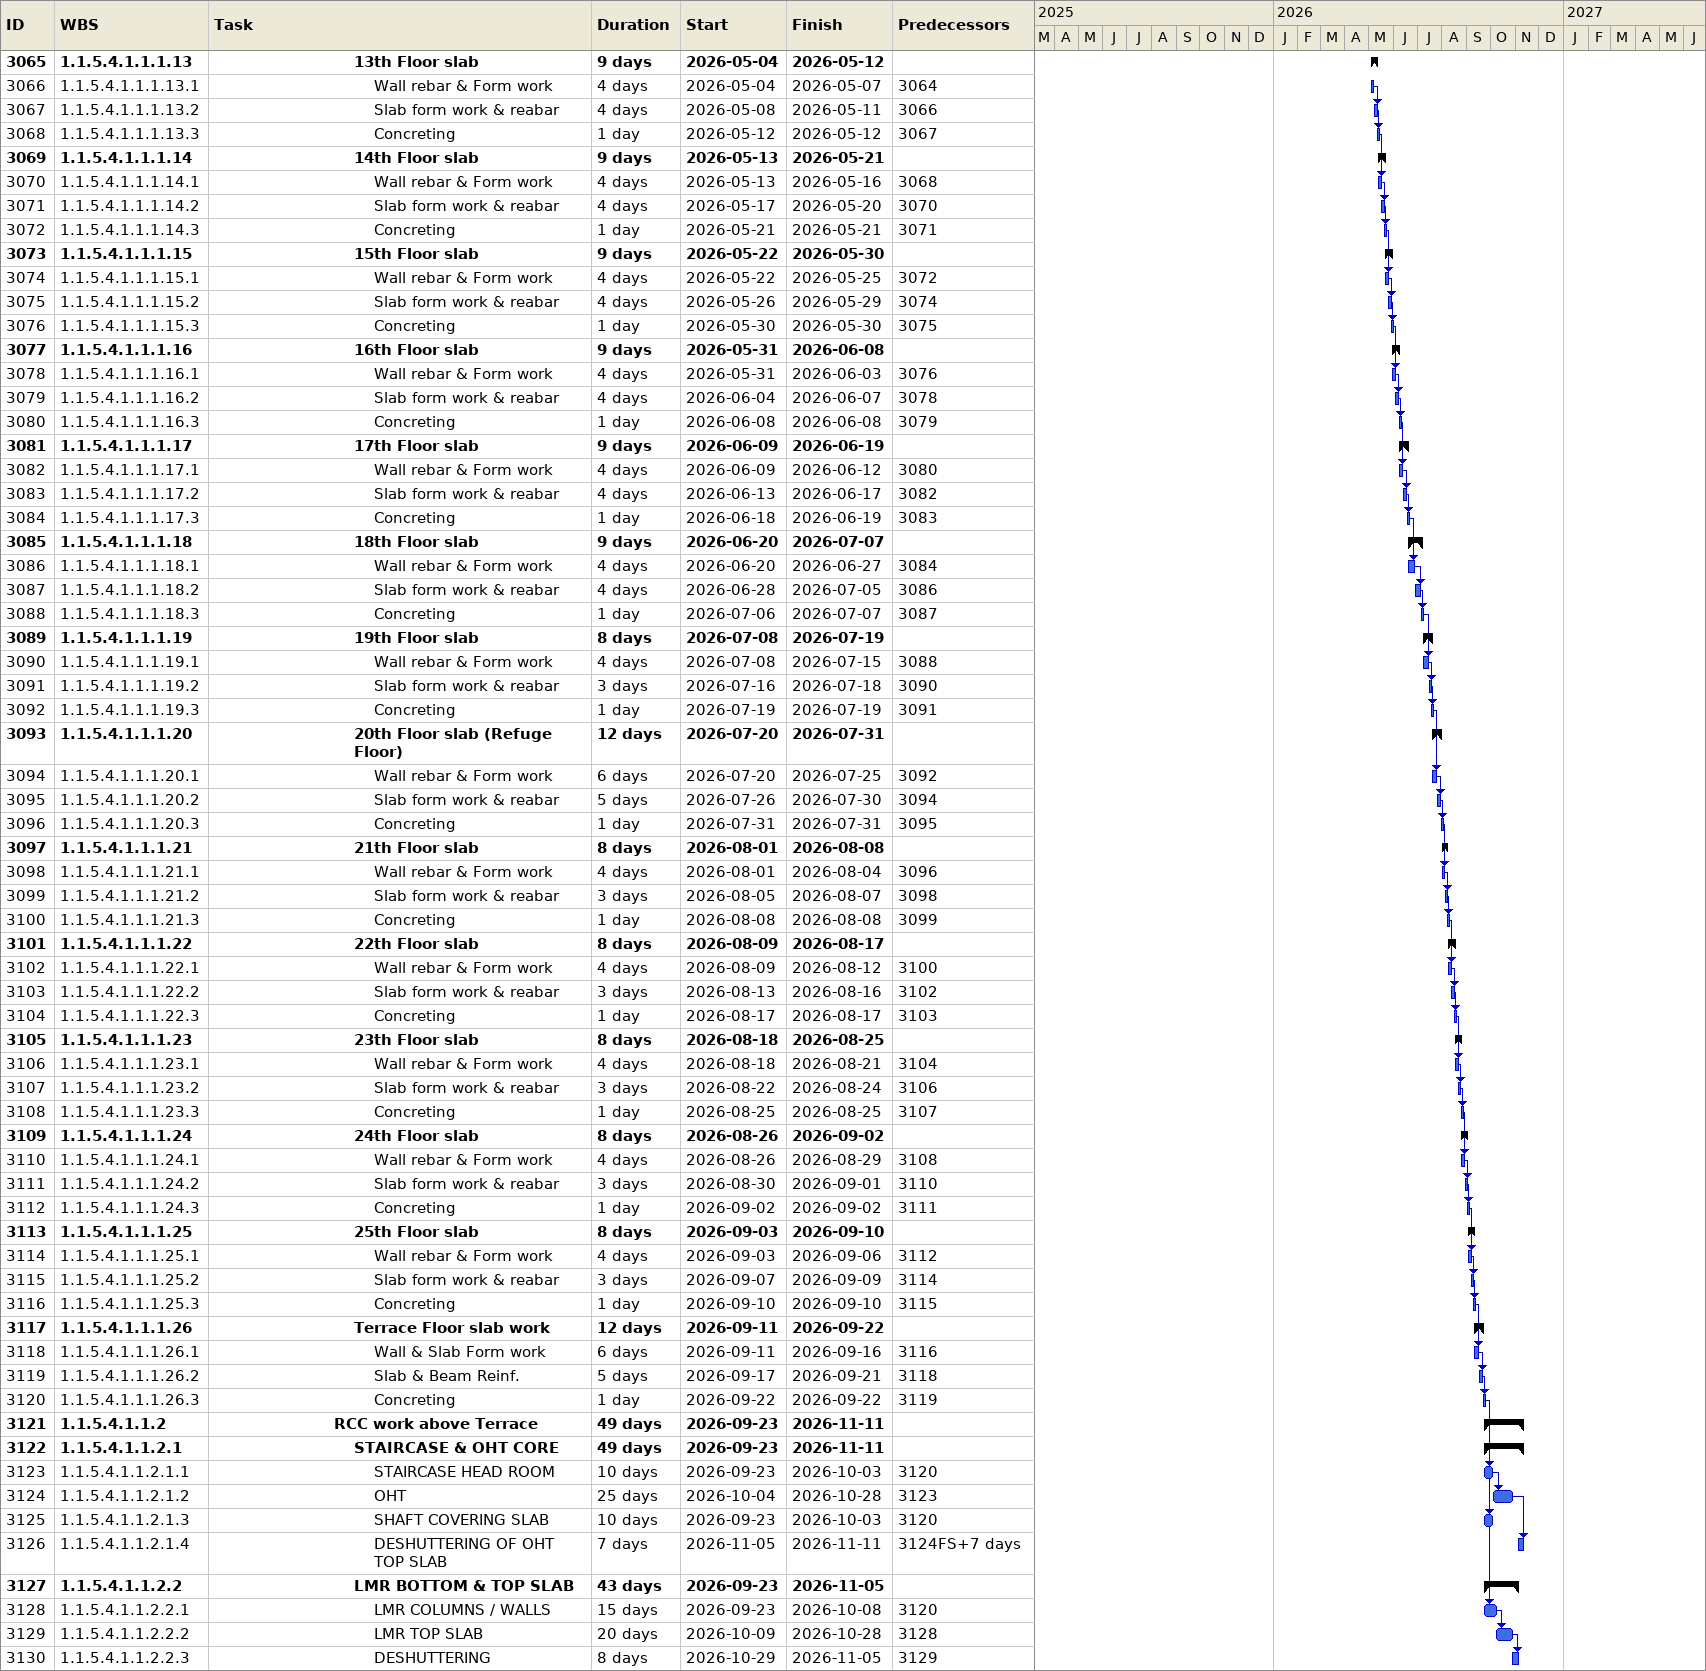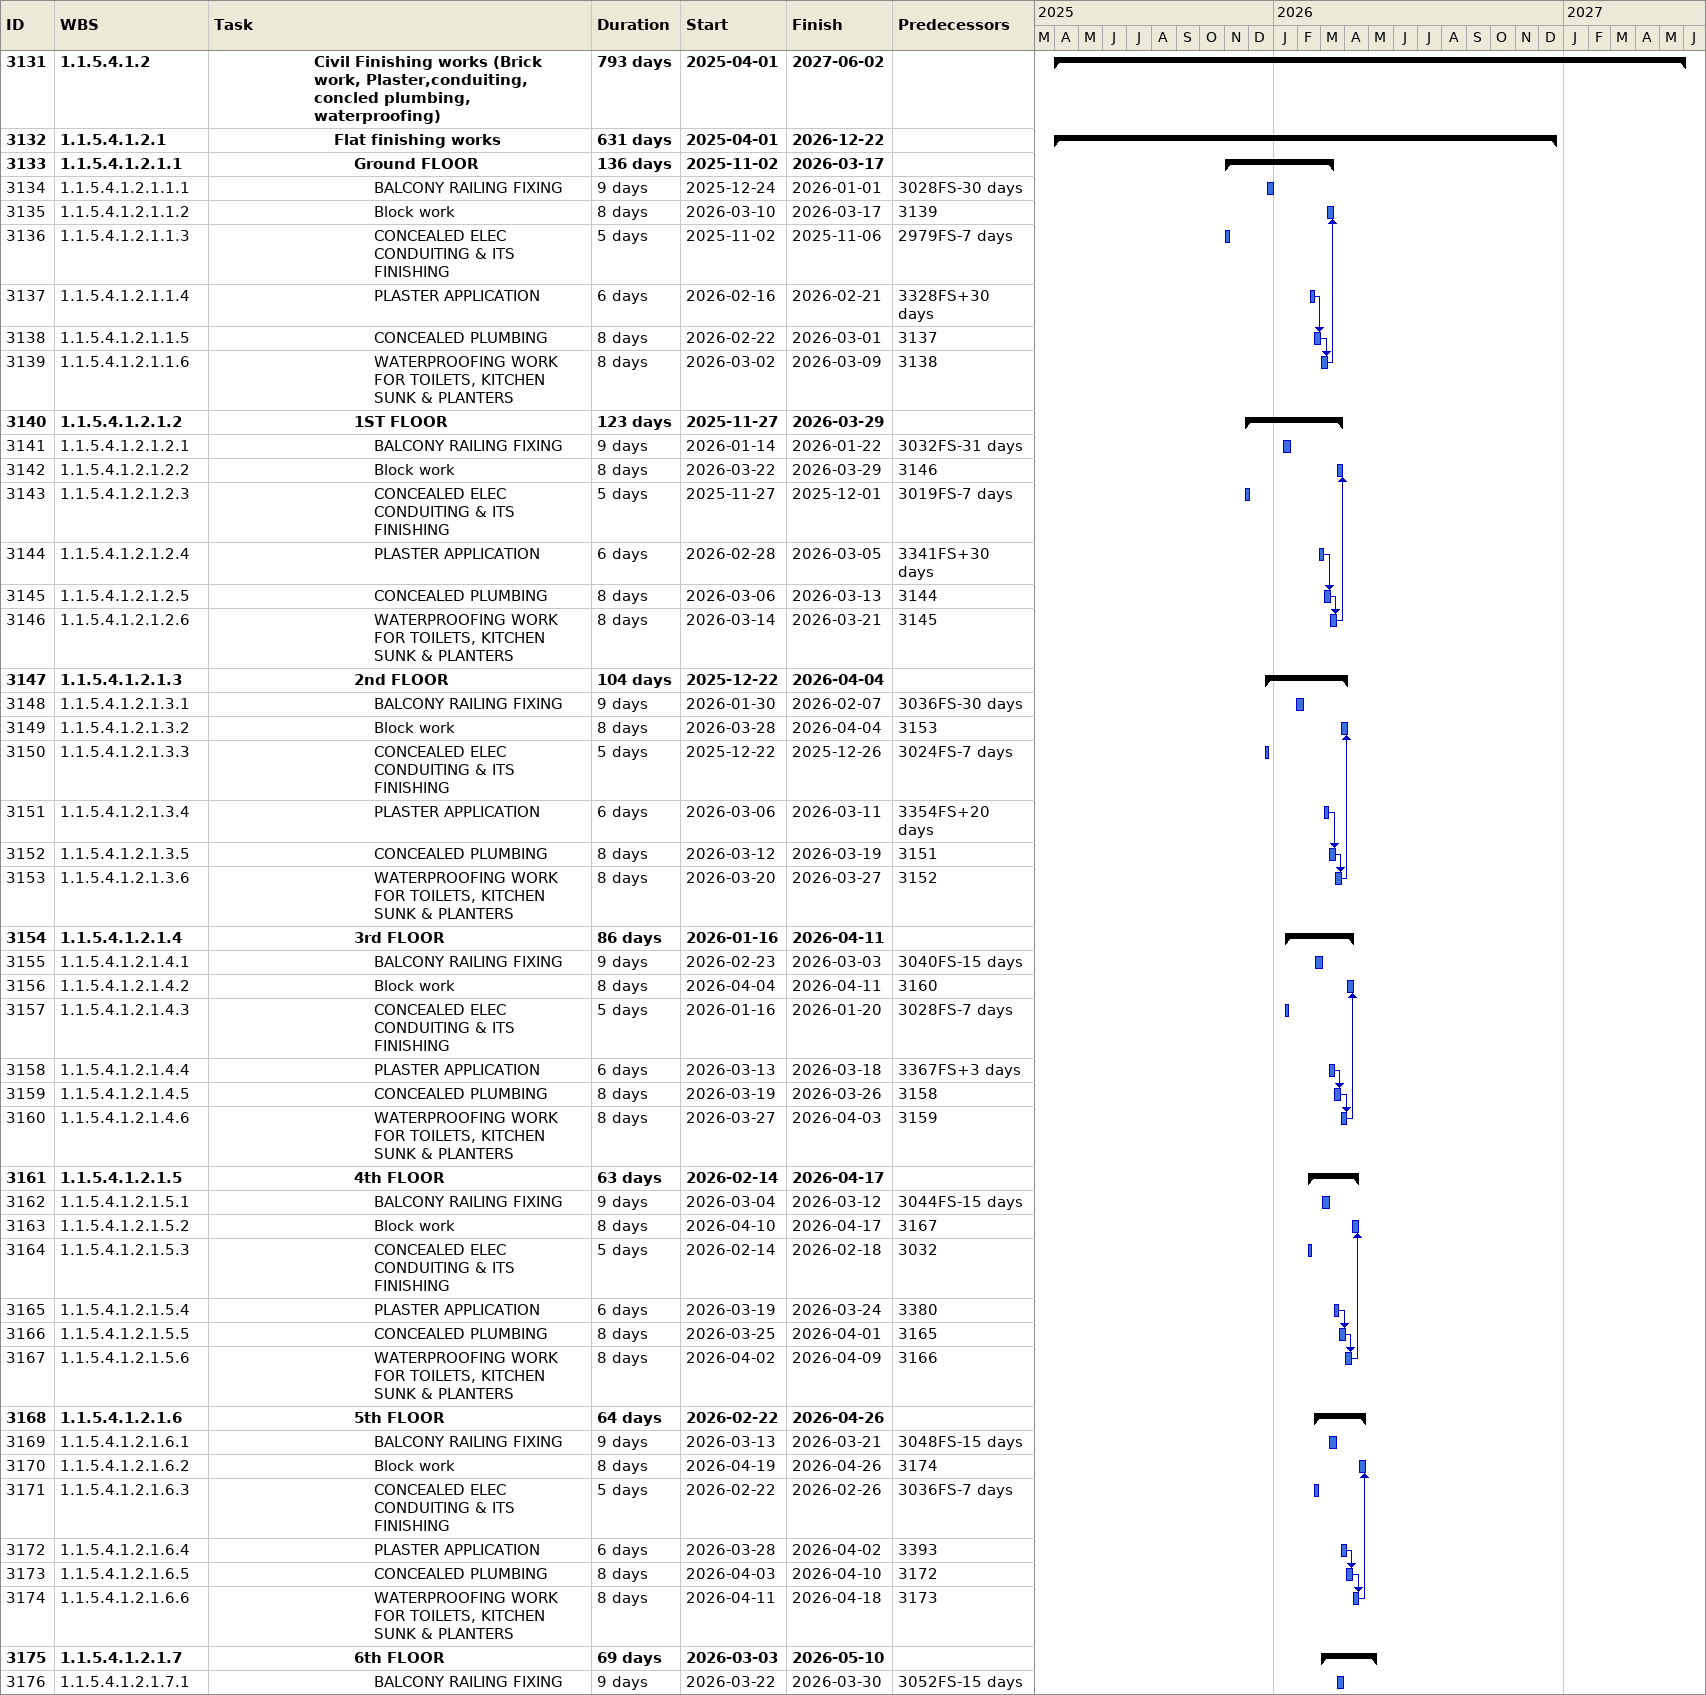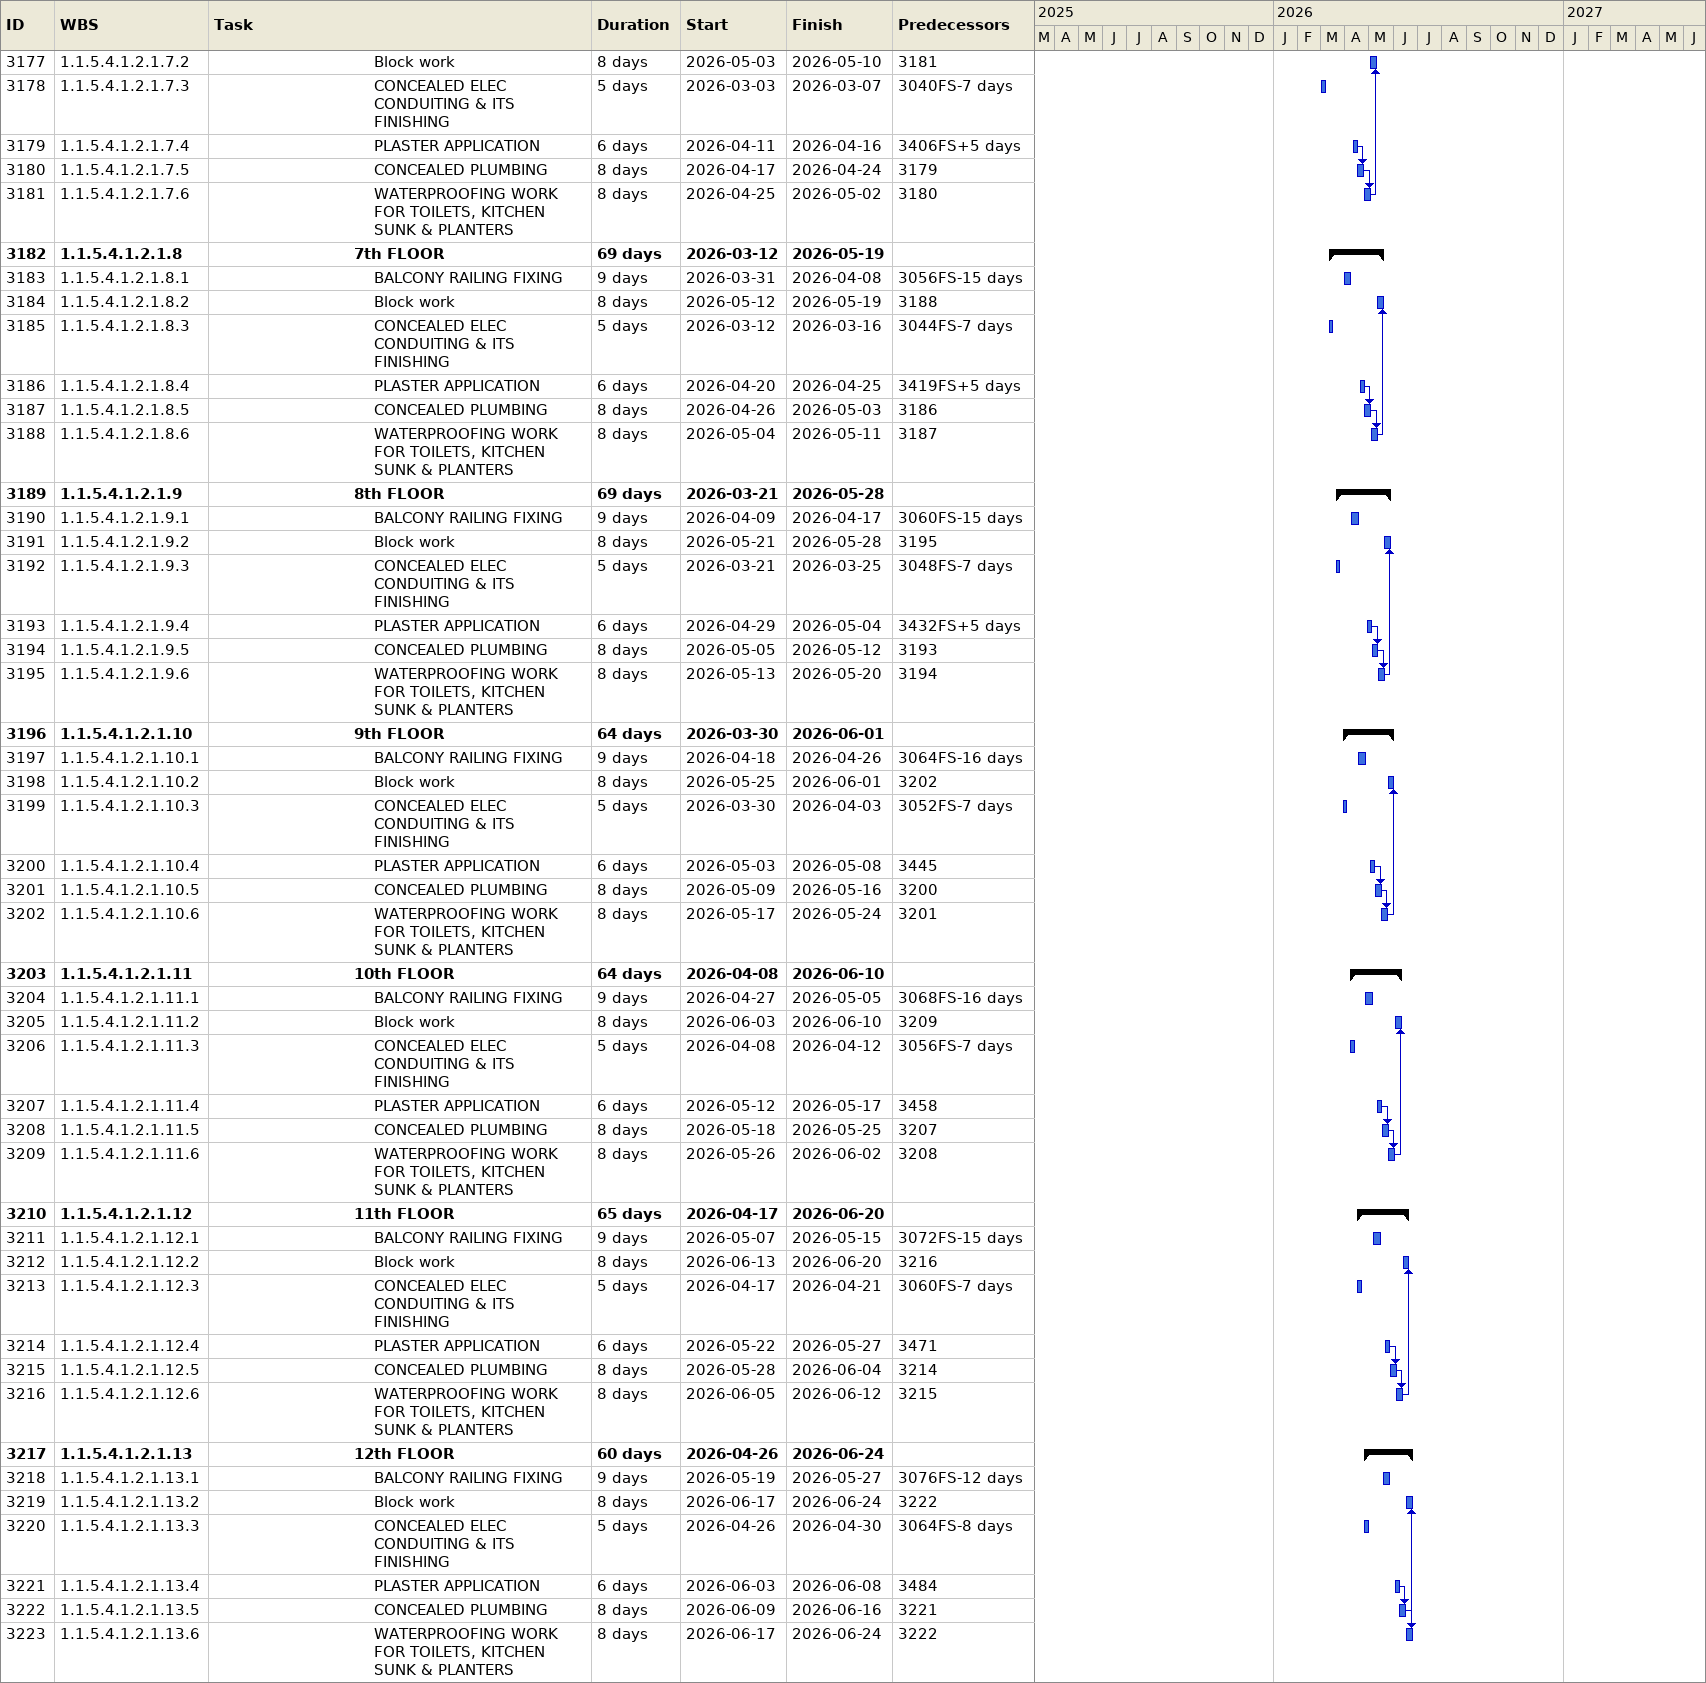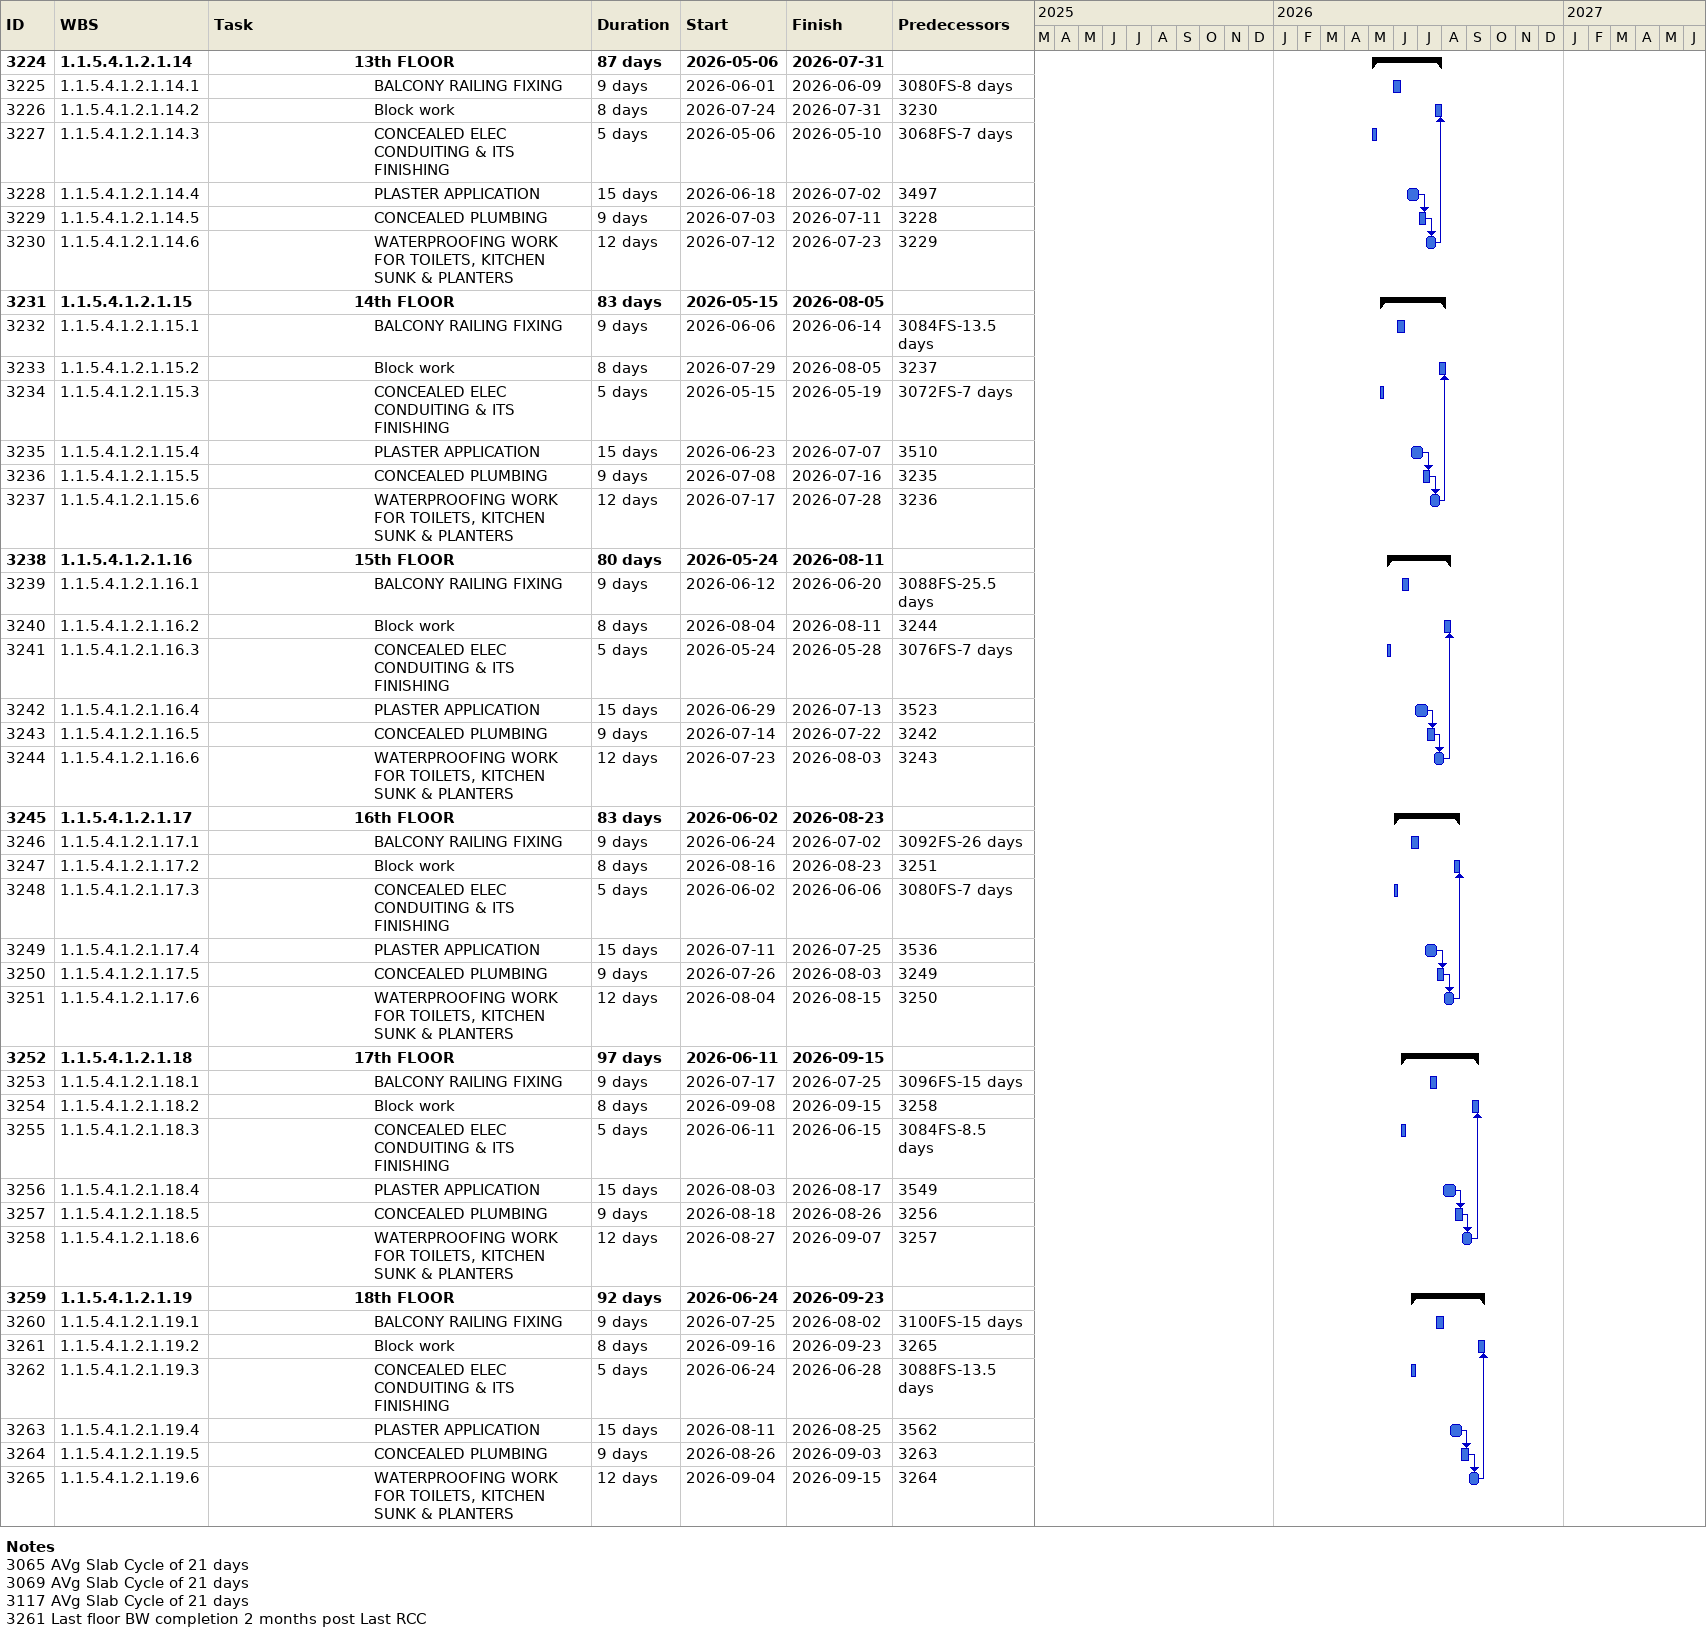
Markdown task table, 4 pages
| ID | WBS | Task | Duration | Start | Finish | Predecessors |
|---|---|---|---|---|---|---|
| 3065 | 1.1.5.4.1.1.1.13 | **13th Floor slab** | 9d | 2026-05-04 | 2026-05-12 |  |
| 3066 | 1.1.5.4.1.1.1.13.1 | Wall rebar & Form work | 4d | 2026-05-04 | 2026-05-07 | 3064 |
| 3067 | 1.1.5.4.1.1.1.13.2 | Slab form work & reabar | 4d | 2026-05-08 | 2026-05-11 | 3066 |
| 3068 | 1.1.5.4.1.1.1.13.3 | Concreting | 1d | 2026-05-12 | 2026-05-12 | 3067 |
| 3069 | 1.1.5.4.1.1.1.14 | **14th Floor slab** | 9d | 2026-05-13 | 2026-05-21 |  |
| 3070 | 1.1.5.4.1.1.1.14.1 | Wall rebar & Form work | 4d | 2026-05-13 | 2026-05-16 | 3068 |
| 3071 | 1.1.5.4.1.1.1.14.2 | Slab form work & reabar | 4d | 2026-05-17 | 2026-05-20 | 3070 |
| 3072 | 1.1.5.4.1.1.1.14.3 | Concreting | 1d | 2026-05-21 | 2026-05-21 | 3071 |
| 3073 | 1.1.5.4.1.1.1.15 | **15th Floor slab** | 9d | 2026-05-22 | 2026-05-30 |  |
| 3074 | 1.1.5.4.1.1.1.15.1 | Wall rebar & Form work | 4d | 2026-05-22 | 2026-05-25 | 3072 |
| 3075 | 1.1.5.4.1.1.1.15.2 | Slab form work & reabar | 4d | 2026-05-26 | 2026-05-29 | 3074 |
| 3076 | 1.1.5.4.1.1.1.15.3 | Concreting | 1d | 2026-05-30 | 2026-05-30 | 3075 |
| 3077 | 1.1.5.4.1.1.1.16 | **16th Floor slab** | 9d | 2026-05-31 | 2026-06-08 |  |
| 3078 | 1.1.5.4.1.1.1.16.1 | Wall rebar & Form work | 4d | 2026-05-31 | 2026-06-03 | 3076 |
| 3079 | 1.1.5.4.1.1.1.16.2 | Slab form work & reabar | 4d | 2026-06-04 | 2026-06-07 | 3078 |
| 3080 | 1.1.5.4.1.1.1.16.3 | Concreting | 1d | 2026-06-08 | 2026-06-08 | 3079 |
| 3081 | 1.1.5.4.1.1.1.17 | **17th Floor slab** | 9d | 2026-06-09 | 2026-06-19 |  |
| 3082 | 1.1.5.4.1.1.1.17.1 | Wall rebar & Form work | 4d | 2026-06-09 | 2026-06-12 | 3080 |
| 3083 | 1.1.5.4.1.1.1.17.2 | Slab form work & reabar | 4d | 2026-06-13 | 2026-06-17 | 3082 |
| 3084 | 1.1.5.4.1.1.1.17.3 | Concreting | 1d | 2026-06-18 | 2026-06-19 | 3083 |
| 3085 | 1.1.5.4.1.1.1.18 | **18th Floor slab** | 9d | 2026-06-20 | 2026-07-07 |  |
| 3086 | 1.1.5.4.1.1.1.18.1 | Wall rebar & Form work | 4d | 2026-06-20 | 2026-06-27 | 3084 |
| 3087 | 1.1.5.4.1.1.1.18.2 | Slab form work & reabar | 4d | 2026-06-28 | 2026-07-05 | 3086 |
| 3088 | 1.1.5.4.1.1.1.18.3 | Concreting | 1d | 2026-07-06 | 2026-07-07 | 3087 |
| 3089 | 1.1.5.4.1.1.1.19 | **19th Floor slab** | 8d | 2026-07-08 | 2026-07-19 |  |
| 3090 | 1.1.5.4.1.1.1.19.1 | Wall rebar & Form work | 4d | 2026-07-08 | 2026-07-15 | 3088 |
| 3091 | 1.1.5.4.1.1.1.19.2 | Slab form work & reabar | 3d | 2026-07-16 | 2026-07-18 | 3090 |
| 3092 | 1.1.5.4.1.1.1.19.3 | Concreting | 1d | 2026-07-19 | 2026-07-19 | 3091 |
| 3093 | 1.1.5.4.1.1.1.20 | **20th Floor slab (Refuge Floor)** | 12d | 2026-07-20 | 2026-07-31 |  |
| 3094 | 1.1.5.4.1.1.1.20.1 | Wall rebar & Form work | 6d | 2026-07-20 | 2026-07-25 | 3092 |
| 3095 | 1.1.5.4.1.1.1.20.2 | Slab form work & reabar | 5d | 2026-07-26 | 2026-07-30 | 3094 |
| 3096 | 1.1.5.4.1.1.1.20.3 | Concreting | 1d | 2026-07-31 | 2026-07-31 | 3095 |
| 3097 | 1.1.5.4.1.1.1.21 | **21th Floor slab** | 8d | 2026-08-01 | 2026-08-08 |  |
| 3098 | 1.1.5.4.1.1.1.21.1 | Wall rebar & Form work | 4d | 2026-08-01 | 2026-08-04 | 3096 |
| 3099 | 1.1.5.4.1.1.1.21.2 | Slab form work & reabar | 3d | 2026-08-05 | 2026-08-07 | 3098 |
| 3100 | 1.1.5.4.1.1.1.21.3 | Concreting | 1d | 2026-08-08 | 2026-08-08 | 3099 |
| 3101 | 1.1.5.4.1.1.1.22 | **22th Floor slab** | 8d | 2026-08-09 | 2026-08-17 |  |
| 3102 | 1.1.5.4.1.1.1.22.1 | Wall rebar & Form work | 4d | 2026-08-09 | 2026-08-12 | 3100 |
| 3103 | 1.1.5.4.1.1.1.22.2 | Slab form work & reabar | 3d | 2026-08-13 | 2026-08-16 | 3102 |
| 3104 | 1.1.5.4.1.1.1.22.3 | Concreting | 1d | 2026-08-17 | 2026-08-17 | 3103 |
| 3105 | 1.1.5.4.1.1.1.23 | **23th Floor slab** | 8d | 2026-08-18 | 2026-08-25 |  |
| 3106 | 1.1.5.4.1.1.1.23.1 | Wall rebar & Form work | 4d | 2026-08-18 | 2026-08-21 | 3104 |
| 3107 | 1.1.5.4.1.1.1.23.2 | Slab form work & reabar | 3d | 2026-08-22 | 2026-08-24 | 3106 |
| 3108 | 1.1.5.4.1.1.1.23.3 | Concreting | 1d | 2026-08-25 | 2026-08-25 | 3107 |
| 3109 | 1.1.5.4.1.1.1.24 | **24th Floor slab** | 8d | 2026-08-26 | 2026-09-02 |  |
| 3110 | 1.1.5.4.1.1.1.24.1 | Wall rebar & Form work | 4d | 2026-08-26 | 2026-08-29 | 3108 |
| 3111 | 1.1.5.4.1.1.1.24.2 | Slab form work & reabar | 3d | 2026-08-30 | 2026-09-01 | 3110 |
| 3112 | 1.1.5.4.1.1.1.24.3 | Concreting | 1d | 2026-09-02 | 2026-09-02 | 3111 |
| 3113 | 1.1.5.4.1.1.1.25 | **25th Floor slab** | 8d | 2026-09-03 | 2026-09-10 |  |
| 3114 | 1.1.5.4.1.1.1.25.1 | Wall rebar & Form work | 4d | 2026-09-03 | 2026-09-06 | 3112 |
| 3115 | 1.1.5.4.1.1.1.25.2 | Slab form work & reabar | 3d | 2026-09-07 | 2026-09-09 | 3114 |
| 3116 | 1.1.5.4.1.1.1.25.3 | Concreting | 1d | 2026-09-10 | 2026-09-10 | 3115 |
| 3117 | 1.1.5.4.1.1.1.26 | **Terrace Floor slab work** | 12d | 2026-09-11 | 2026-09-22 |  |
| 3118 | 1.1.5.4.1.1.1.26.1 | Wall & Slab Form work | 6d | 2026-09-11 | 2026-09-16 | 3116 |
| 3119 | 1.1.5.4.1.1.1.26.2 | Slab & Beam Reinf. | 5d | 2026-09-17 | 2026-09-21 | 3118 |
| 3120 | 1.1.5.4.1.1.1.26.3 | Concreting | 1d | 2026-09-22 | 2026-09-22 | 3119 |
| 3121 | 1.1.5.4.1.1.2 | **RCC work above Terrace** | 49d | 2026-09-23 | 2026-11-11 |  |
| 3122 | 1.1.5.4.1.1.2.1 | **STAIRCASE & OHT CORE** | 49d | 2026-09-23 | 2026-11-11 |  |
| 3123 | 1.1.5.4.1.1.2.1.1 | STAIRCASE HEAD ROOM | 10d | 2026-09-23 | 2026-10-03 | 3120 |
| 3124 | 1.1.5.4.1.1.2.1.2 | OHT | 25d | 2026-10-04 | 2026-10-28 | 3123 |
| 3125 | 1.1.5.4.1.1.2.1.3 | SHAFT COVERING SLAB | 10d | 2026-09-23 | 2026-10-03 | 3120 |
| 3126 | 1.1.5.4.1.1.2.1.4 | DESHUTTERING OF OHT TOP SLAB | 7d | 2026-11-05 | 2026-11-11 | 3124FS+7d |
| 3127 | 1.1.5.4.1.1.2.2 | **LMR BOTTOM & TOP SLAB** | 43d | 2026-09-23 | 2026-11-05 |  |
| 3128 | 1.1.5.4.1.1.2.2.1 | LMR COLUMNS / WALLS | 15d | 2026-09-23 | 2026-10-08 | 3120 |
| 3129 | 1.1.5.4.1.1.2.2.2 | LMR TOP SLAB | 20d | 2026-10-09 | 2026-10-28 | 3128 |
| 3130 | 1.1.5.4.1.1.2.2.3 | DESHUTTERING | 8d | 2026-10-29 | 2026-11-05 | 3129 |
| 3131 | 1.1.5.4.1.2 | **Civil Finishing works (Brick work, Plaster,conduiting, concled plumbing, waterproofing)** | 793d | 2025-04-01 | 2027-06-02 |  |
| 3132 | 1.1.5.4.1.2.1 | **Flat finishing works** | 631d | 2025-04-01 | 2026-12-22 |  |
| 3133 | 1.1.5.4.1.2.1.1 | **Ground FLOOR** | 136d | 2025-11-02 | 2026-03-17 |  |
| 3134 | 1.1.5.4.1.2.1.1.1 | BALCONY RAILING FIXING | 9d | 2025-12-24 | 2026-01-01 | 3028FS-30d |
| 3135 | 1.1.5.4.1.2.1.1.2 | Block work | 8d | 2026-03-10 | 2026-03-17 | 3139 |
| 3136 | 1.1.5.4.1.2.1.1.3 | CONCEALED ELEC CONDUITING & ITS FINISHING | 5d | 2025-11-02 | 2025-11-06 | 2979FS-7d |
| 3137 | 1.1.5.4.1.2.1.1.4 | PLASTER APPLICATION | 6d | 2026-02-16 | 2026-02-21 | 3328FS+30d |
| 3138 | 1.1.5.4.1.2.1.1.5 | CONCEALED PLUMBING | 8d | 2026-02-22 | 2026-03-01 | 3137 |
| 3139 | 1.1.5.4.1.2.1.1.6 | WATERPROOFING WORK FOR TOILETS, KITCHEN SUNK & PLANTERS | 8d | 2026-03-02 | 2026-03-09 | 3138 |
| 3140 | 1.1.5.4.1.2.1.2 | **1ST FLOOR** | 123d | 2025-11-27 | 2026-03-29 |  |
| 3141 | 1.1.5.4.1.2.1.2.1 | BALCONY RAILING FIXING | 9d | 2026-01-14 | 2026-01-22 | 3032FS-31d |
| 3142 | 1.1.5.4.1.2.1.2.2 | Block work | 8d | 2026-03-22 | 2026-03-29 | 3146 |
| 3143 | 1.1.5.4.1.2.1.2.3 | CONCEALED ELEC CONDUITING & ITS FINISHING | 5d | 2025-11-27 | 2025-12-01 | 3019FS-7d |
| 3144 | 1.1.5.4.1.2.1.2.4 | PLASTER APPLICATION | 6d | 2026-02-28 | 2026-03-05 | 3341FS+30d |
| 3145 | 1.1.5.4.1.2.1.2.5 | CONCEALED PLUMBING | 8d | 2026-03-06 | 2026-03-13 | 3144 |
| 3146 | 1.1.5.4.1.2.1.2.6 | WATERPROOFING WORK FOR TOILETS, KITCHEN SUNK & PLANTERS | 8d | 2026-03-14 | 2026-03-21 | 3145 |
| 3147 | 1.1.5.4.1.2.1.3 | **2nd FLOOR** | 104d | 2025-12-22 | 2026-04-04 |  |
| 3148 | 1.1.5.4.1.2.1.3.1 | BALCONY RAILING FIXING | 9d | 2026-01-30 | 2026-02-07 | 3036FS-30d |
| 3149 | 1.1.5.4.1.2.1.3.2 | Block work | 8d | 2026-03-28 | 2026-04-04 | 3153 |
| 3150 | 1.1.5.4.1.2.1.3.3 | CONCEALED ELEC CONDUITING & ITS FINISHING | 5d | 2025-12-22 | 2025-12-26 | 3024FS-7d |
| 3151 | 1.1.5.4.1.2.1.3.4 | PLASTER APPLICATION | 6d | 2026-03-06 | 2026-03-11 | 3354FS+20d |
| 3152 | 1.1.5.4.1.2.1.3.5 | CONCEALED PLUMBING | 8d | 2026-03-12 | 2026-03-19 | 3151 |
| 3153 | 1.1.5.4.1.2.1.3.6 | WATERPROOFING WORK FOR TOILETS, KITCHEN SUNK & PLANTERS | 8d | 2026-03-20 | 2026-03-27 | 3152 |
| 3154 | 1.1.5.4.1.2.1.4 | **3rd FLOOR** | 86d | 2026-01-16 | 2026-04-11 |  |
| 3155 | 1.1.5.4.1.2.1.4.1 | BALCONY RAILING FIXING | 9d | 2026-02-23 | 2026-03-03 | 3040FS-15d |
| 3156 | 1.1.5.4.1.2.1.4.2 | Block work | 8d | 2026-04-04 | 2026-04-11 | 3160 |
| 3157 | 1.1.5.4.1.2.1.4.3 | CONCEALED ELEC CONDUITING & ITS FINISHING | 5d | 2026-01-16 | 2026-01-20 | 3028FS-7d |
| 3158 | 1.1.5.4.1.2.1.4.4 | PLASTER APPLICATION | 6d | 2026-03-13 | 2026-03-18 | 3367FS+3d |
| 3159 | 1.1.5.4.1.2.1.4.5 | CONCEALED PLUMBING | 8d | 2026-03-19 | 2026-03-26 | 3158 |
| 3160 | 1.1.5.4.1.2.1.4.6 | WATERPROOFING WORK FOR TOILETS, KITCHEN SUNK & PLANTERS | 8d | 2026-03-27 | 2026-04-03 | 3159 |
| 3161 | 1.1.5.4.1.2.1.5 | **4th FLOOR** | 63d | 2026-02-14 | 2026-04-17 |  |
| 3162 | 1.1.5.4.1.2.1.5.1 | BALCONY RAILING FIXING | 9d | 2026-03-04 | 2026-03-12 | 3044FS-15d |
| 3163 | 1.1.5.4.1.2.1.5.2 | Block work | 8d | 2026-04-10 | 2026-04-17 | 3167 |
| 3164 | 1.1.5.4.1.2.1.5.3 | CONCEALED ELEC CONDUITING & ITS FINISHING | 5d | 2026-02-14 | 2026-02-18 | 3032 |
| 3165 | 1.1.5.4.1.2.1.5.4 | PLASTER APPLICATION | 6d | 2026-03-19 | 2026-03-24 | 3380 |
| 3166 | 1.1.5.4.1.2.1.5.5 | CONCEALED PLUMBING | 8d | 2026-03-25 | 2026-04-01 | 3165 |
| 3167 | 1.1.5.4.1.2.1.5.6 | WATERPROOFING WORK FOR TOILETS, KITCHEN SUNK & PLANTERS | 8d | 2026-04-02 | 2026-04-09 | 3166 |
| 3168 | 1.1.5.4.1.2.1.6 | **5th FLOOR** | 64d | 2026-02-22 | 2026-04-26 |  |
| 3169 | 1.1.5.4.1.2.1.6.1 | BALCONY RAILING FIXING | 9d | 2026-03-13 | 2026-03-21 | 3048FS-15d |
| 3170 | 1.1.5.4.1.2.1.6.2 | Block work | 8d | 2026-04-19 | 2026-04-26 | 3174 |
| 3171 | 1.1.5.4.1.2.1.6.3 | CONCEALED ELEC CONDUITING & ITS FINISHING | 5d | 2026-02-22 | 2026-02-26 | 3036FS-7d |
| 3172 | 1.1.5.4.1.2.1.6.4 | PLASTER APPLICATION | 6d | 2026-03-28 | 2026-04-02 | 3393 |
| 3173 | 1.1.5.4.1.2.1.6.5 | CONCEALED PLUMBING | 8d | 2026-04-03 | 2026-04-10 | 3172 |
| 3174 | 1.1.5.4.1.2.1.6.6 | WATERPROOFING WORK FOR TOILETS, KITCHEN SUNK & PLANTERS | 8d | 2026-04-11 | 2026-04-18 | 3173 |
| 3175 | 1.1.5.4.1.2.1.7 | **6th FLOOR** | 69d | 2026-03-03 | 2026-05-10 |  |
| 3176 | 1.1.5.4.1.2.1.7.1 | BALCONY RAILING FIXING | 9d | 2026-03-22 | 2026-03-30 | 3052FS-15d |
| 3177 | 1.1.5.4.1.2.1.7.2 | Block work | 8d | 2026-05-03 | 2026-05-10 | 3181 |
| 3178 | 1.1.5.4.1.2.1.7.3 | CONCEALED ELEC CONDUITING & ITS FINISHING | 5d | 2026-03-03 | 2026-03-07 | 3040FS-7d |
| 3179 | 1.1.5.4.1.2.1.7.4 | PLASTER APPLICATION | 6d | 2026-04-11 | 2026-04-16 | 3406FS+5d |
| 3180 | 1.1.5.4.1.2.1.7.5 | CONCEALED PLUMBING | 8d | 2026-04-17 | 2026-04-24 | 3179 |
| 3181 | 1.1.5.4.1.2.1.7.6 | WATERPROOFING WORK FOR TOILETS, KITCHEN SUNK & PLANTERS | 8d | 2026-04-25 | 2026-05-02 | 3180 |
| 3182 | 1.1.5.4.1.2.1.8 | **7th FLOOR** | 69d | 2026-03-12 | 2026-05-19 |  |
| 3183 | 1.1.5.4.1.2.1.8.1 | BALCONY RAILING FIXING | 9d | 2026-03-31 | 2026-04-08 | 3056FS-15d |
| 3184 | 1.1.5.4.1.2.1.8.2 | Block work | 8d | 2026-05-12 | 2026-05-19 | 3188 |
| 3185 | 1.1.5.4.1.2.1.8.3 | CONCEALED ELEC CONDUITING & ITS FINISHING | 5d | 2026-03-12 | 2026-03-16 | 3044FS-7d |
| 3186 | 1.1.5.4.1.2.1.8.4 | PLASTER APPLICATION | 6d | 2026-04-20 | 2026-04-25 | 3419FS+5d |
| 3187 | 1.1.5.4.1.2.1.8.5 | CONCEALED PLUMBING | 8d | 2026-04-26 | 2026-05-03 | 3186 |
| 3188 | 1.1.5.4.1.2.1.8.6 | WATERPROOFING WORK FOR TOILETS, KITCHEN SUNK & PLANTERS | 8d | 2026-05-04 | 2026-05-11 | 3187 |
| 3189 | 1.1.5.4.1.2.1.9 | **8th FLOOR** | 69d | 2026-03-21 | 2026-05-28 |  |
| 3190 | 1.1.5.4.1.2.1.9.1 | BALCONY RAILING FIXING | 9d | 2026-04-09 | 2026-04-17 | 3060FS-15d |
| 3191 | 1.1.5.4.1.2.1.9.2 | Block work | 8d | 2026-05-21 | 2026-05-28 | 3195 |
| 3192 | 1.1.5.4.1.2.1.9.3 | CONCEALED ELEC CONDUITING & ITS FINISHING | 5d | 2026-03-21 | 2026-03-25 | 3048FS-7d |
| 3193 | 1.1.5.4.1.2.1.9.4 | PLASTER APPLICATION | 6d | 2026-04-29 | 2026-05-04 | 3432FS+5d |
| 3194 | 1.1.5.4.1.2.1.9.5 | CONCEALED PLUMBING | 8d | 2026-05-05 | 2026-05-12 | 3193 |
| 3195 | 1.1.5.4.1.2.1.9.6 | WATERPROOFING WORK FOR TOILETS, KITCHEN SUNK & PLANTERS | 8d | 2026-05-13 | 2026-05-20 | 3194 |
| 3196 | 1.1.5.4.1.2.1.10 | **9th FLOOR** | 64d | 2026-03-30 | 2026-06-01 |  |
| 3197 | 1.1.5.4.1.2.1.10.1 | BALCONY RAILING FIXING | 9d | 2026-04-18 | 2026-04-26 | 3064FS-16d |
| 3198 | 1.1.5.4.1.2.1.10.2 | Block work | 8d | 2026-05-25 | 2026-06-01 | 3202 |
| 3199 | 1.1.5.4.1.2.1.10.3 | CONCEALED ELEC CONDUITING & ITS FINISHING | 5d | 2026-03-30 | 2026-04-03 | 3052FS-7d |
| 3200 | 1.1.5.4.1.2.1.10.4 | PLASTER APPLICATION | 6d | 2026-05-03 | 2026-05-08 | 3445 |
| 3201 | 1.1.5.4.1.2.1.10.5 | CONCEALED PLUMBING | 8d | 2026-05-09 | 2026-05-16 | 3200 |
| 3202 | 1.1.5.4.1.2.1.10.6 | WATERPROOFING WORK FOR TOILETS, KITCHEN SUNK & PLANTERS | 8d | 2026-05-17 | 2026-05-24 | 3201 |
| 3203 | 1.1.5.4.1.2.1.11 | **10th FLOOR** | 64d | 2026-04-08 | 2026-06-10 |  |
| 3204 | 1.1.5.4.1.2.1.11.1 | BALCONY RAILING FIXING | 9d | 2026-04-27 | 2026-05-05 | 3068FS-16d |
| 3205 | 1.1.5.4.1.2.1.11.2 | Block work | 8d | 2026-06-03 | 2026-06-10 | 3209 |
| 3206 | 1.1.5.4.1.2.1.11.3 | CONCEALED ELEC CONDUITING & ITS FINISHING | 5d | 2026-04-08 | 2026-04-12 | 3056FS-7d |
| 3207 | 1.1.5.4.1.2.1.11.4 | PLASTER APPLICATION | 6d | 2026-05-12 | 2026-05-17 | 3458 |
| 3208 | 1.1.5.4.1.2.1.11.5 | CONCEALED PLUMBING | 8d | 2026-05-18 | 2026-05-25 | 3207 |
| 3209 | 1.1.5.4.1.2.1.11.6 | WATERPROOFING WORK FOR TOILETS, KITCHEN SUNK & PLANTERS | 8d | 2026-05-26 | 2026-06-02 | 3208 |
| 3210 | 1.1.5.4.1.2.1.12 | **11th FLOOR** | 65d | 2026-04-17 | 2026-06-20 |  |
| 3211 | 1.1.5.4.1.2.1.12.1 | BALCONY RAILING FIXING | 9d | 2026-05-07 | 2026-05-15 | 3072FS-15d |
| 3212 | 1.1.5.4.1.2.1.12.2 | Block work | 8d | 2026-06-13 | 2026-06-20 | 3216 |
| 3213 | 1.1.5.4.1.2.1.12.3 | CONCEALED ELEC CONDUITING & ITS FINISHING | 5d | 2026-04-17 | 2026-04-21 | 3060FS-7d |
| 3214 | 1.1.5.4.1.2.1.12.4 | PLASTER APPLICATION | 6d | 2026-05-22 | 2026-05-27 | 3471 |
| 3215 | 1.1.5.4.1.2.1.12.5 | CONCEALED PLUMBING | 8d | 2026-05-28 | 2026-06-04 | 3214 |
| 3216 | 1.1.5.4.1.2.1.12.6 | WATERPROOFING WORK FOR TOILETS, KITCHEN SUNK & PLANTERS | 8d | 2026-06-05 | 2026-06-12 | 3215 |
| 3217 | 1.1.5.4.1.2.1.13 | **12th FLOOR** | 60d | 2026-04-26 | 2026-06-24 |  |
| 3218 | 1.1.5.4.1.2.1.13.1 | BALCONY RAILING FIXING | 9d | 2026-05-19 | 2026-05-27 | 3076FS-12d |
| 3219 | 1.1.5.4.1.2.1.13.2 | Block work | 8d | 2026-06-17 | 2026-06-24 | 3222 |
| 3220 | 1.1.5.4.1.2.1.13.3 | CONCEALED ELEC CONDUITING & ITS FINISHING | 5d | 2026-04-26 | 2026-04-30 | 3064FS-8d |
| 3221 | 1.1.5.4.1.2.1.13.4 | PLASTER APPLICATION | 6d | 2026-06-03 | 2026-06-08 | 3484 |
| 3222 | 1.1.5.4.1.2.1.13.5 | CONCEALED PLUMBING | 8d | 2026-06-09 | 2026-06-16 | 3221 |
| 3223 | 1.1.5.4.1.2.1.13.6 | WATERPROOFING WORK FOR TOILETS, KITCHEN SUNK & PLANTERS | 8d | 2026-06-17 | 2026-06-24 | 3222 |
| 3224 | 1.1.5.4.1.2.1.14 | **13th FLOOR** | 87d | 2026-05-06 | 2026-07-31 |  |
| 3225 | 1.1.5.4.1.2.1.14.1 | BALCONY RAILING FIXING | 9d | 2026-06-01 | 2026-06-09 | 3080FS-8d |
| 3226 | 1.1.5.4.1.2.1.14.2 | Block work | 8d | 2026-07-24 | 2026-07-31 | 3230 |
| 3227 | 1.1.5.4.1.2.1.14.3 | CONCEALED ELEC CONDUITING & ITS FINISHING | 5d | 2026-05-06 | 2026-05-10 | 3068FS-7d |
| 3228 | 1.1.5.4.1.2.1.14.4 | PLASTER APPLICATION | 15d | 2026-06-18 | 2026-07-02 | 3497 |
| 3229 | 1.1.5.4.1.2.1.14.5 | CONCEALED PLUMBING | 9d | 2026-07-03 | 2026-07-11 | 3228 |
| 3230 | 1.1.5.4.1.2.1.14.6 | WATERPROOFING WORK FOR TOILETS, KITCHEN SUNK & PLANTERS | 12d | 2026-07-12 | 2026-07-23 | 3229 |
| 3231 | 1.1.5.4.1.2.1.15 | **14th FLOOR** | 83d | 2026-05-15 | 2026-08-05 |  |
| 3232 | 1.1.5.4.1.2.1.15.1 | BALCONY RAILING FIXING | 9d | 2026-06-06 | 2026-06-14 | 3084FS-13.5d |
| 3233 | 1.1.5.4.1.2.1.15.2 | Block work | 8d | 2026-07-29 | 2026-08-05 | 3237 |
| 3234 | 1.1.5.4.1.2.1.15.3 | CONCEALED ELEC CONDUITING & ITS FINISHING | 5d | 2026-05-15 | 2026-05-19 | 3072FS-7d |
| 3235 | 1.1.5.4.1.2.1.15.4 | PLASTER APPLICATION | 15d | 2026-06-23 | 2026-07-07 | 3510 |
| 3236 | 1.1.5.4.1.2.1.15.5 | CONCEALED PLUMBING | 9d | 2026-07-08 | 2026-07-16 | 3235 |
| 3237 | 1.1.5.4.1.2.1.15.6 | WATERPROOFING WORK FOR TOILETS, KITCHEN SUNK & PLANTERS | 12d | 2026-07-17 | 2026-07-28 | 3236 |
| 3238 | 1.1.5.4.1.2.1.16 | **15th FLOOR** | 80d | 2026-05-24 | 2026-08-11 |  |
| 3239 | 1.1.5.4.1.2.1.16.1 | BALCONY RAILING FIXING | 9d | 2026-06-12 | 2026-06-20 | 3088FS-25.5d |
| 3240 | 1.1.5.4.1.2.1.16.2 | Block work | 8d | 2026-08-04 | 2026-08-11 | 3244 |
| 3241 | 1.1.5.4.1.2.1.16.3 | CONCEALED ELEC CONDUITING & ITS FINISHING | 5d | 2026-05-24 | 2026-05-28 | 3076FS-7d |
| 3242 | 1.1.5.4.1.2.1.16.4 | PLASTER APPLICATION | 15d | 2026-06-29 | 2026-07-13 | 3523 |
| 3243 | 1.1.5.4.1.2.1.16.5 | CONCEALED PLUMBING | 9d | 2026-07-14 | 2026-07-22 | 3242 |
| 3244 | 1.1.5.4.1.2.1.16.6 | WATERPROOFING WORK FOR TOILETS, KITCHEN SUNK & PLANTERS | 12d | 2026-07-23 | 2026-08-03 | 3243 |
| 3245 | 1.1.5.4.1.2.1.17 | **16th FLOOR** | 83d | 2026-06-02 | 2026-08-23 |  |
| 3246 | 1.1.5.4.1.2.1.17.1 | BALCONY RAILING FIXING | 9d | 2026-06-24 | 2026-07-02 | 3092FS-26d |
| 3247 | 1.1.5.4.1.2.1.17.2 | Block work | 8d | 2026-08-16 | 2026-08-23 | 3251 |
| 3248 | 1.1.5.4.1.2.1.17.3 | CONCEALED ELEC CONDUITING & ITS FINISHING | 5d | 2026-06-02 | 2026-06-06 | 3080FS-7d |
| 3249 | 1.1.5.4.1.2.1.17.4 | PLASTER APPLICATION | 15d | 2026-07-11 | 2026-07-25 | 3536 |
| 3250 | 1.1.5.4.1.2.1.17.5 | CONCEALED PLUMBING | 9d | 2026-07-26 | 2026-08-03 | 3249 |
| 3251 | 1.1.5.4.1.2.1.17.6 | WATERPROOFING WORK FOR TOILETS, KITCHEN SUNK & PLANTERS | 12d | 2026-08-04 | 2026-08-15 | 3250 |
| 3252 | 1.1.5.4.1.2.1.18 | **17th FLOOR** | 97d | 2026-06-11 | 2026-09-15 |  |
| 3253 | 1.1.5.4.1.2.1.18.1 | BALCONY RAILING FIXING | 9d | 2026-07-17 | 2026-07-25 | 3096FS-15d |
| 3254 | 1.1.5.4.1.2.1.18.2 | Block work | 8d | 2026-09-08 | 2026-09-15 | 3258 |
| 3255 | 1.1.5.4.1.2.1.18.3 | CONCEALED ELEC CONDUITING & ITS FINISHING | 5d | 2026-06-11 | 2026-06-15 | 3084FS-8.5d |
| 3256 | 1.1.5.4.1.2.1.18.4 | PLASTER APPLICATION | 15d | 2026-08-03 | 2026-08-17 | 3549 |
| 3257 | 1.1.5.4.1.2.1.18.5 | CONCEALED PLUMBING | 9d | 2026-08-18 | 2026-08-26 | 3256 |
| 3258 | 1.1.5.4.1.2.1.18.6 | WATERPROOFING WORK FOR TOILETS, KITCHEN SUNK & PLANTERS | 12d | 2026-08-27 | 2026-09-07 | 3257 |
| 3259 | 1.1.5.4.1.2.1.19 | **18th FLOOR** | 92d | 2026-06-24 | 2026-09-23 |  |
| 3260 | 1.1.5.4.1.2.1.19.1 | BALCONY RAILING FIXING | 9d | 2026-07-25 | 2026-08-02 | 3100FS-15d |
| 3261 | 1.1.5.4.1.2.1.19.2 | Block work | 8d | 2026-09-16 | 2026-09-23 | 3265 |
| 3262 | 1.1.5.4.1.2.1.19.3 | CONCEALED ELEC CONDUITING & ITS FINISHING | 5d | 2026-06-24 | 2026-06-28 | 3088FS-13.5d |
| 3263 | 1.1.5.4.1.2.1.19.4 | PLASTER APPLICATION | 15d | 2026-08-11 | 2026-08-25 | 3562 |
| 3264 | 1.1.5.4.1.2.1.19.5 | CONCEALED PLUMBING | 9d | 2026-08-26 | 2026-09-03 | 3263 |
| 3265 | 1.1.5.4.1.2.1.19.6 | WATERPROOFING WORK FOR TOILETS, KITCHEN SUNK & PLANTERS | 12d | 2026-09-04 | 2026-09-15 | 3264 |

Notes
- 3065: AVg Slab Cycle of 21 days
- 3069: AVg Slab Cycle of 21 days
- 3117: AVg Slab Cycle of 21 days
- 3261: Last floor BW completion 2 months post Last RCC
